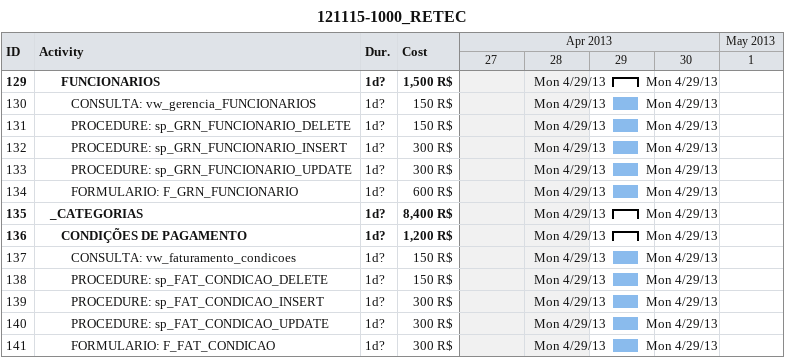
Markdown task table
121115-1000_RETEC

| ID | Level | Task | Duration | Start | Finish | Cost (R$) |
|---|---|---|---|---|---|---|
| 129 | 3 | **FUNCIONARIOS** | 1d? | 2013-04-29 | 2013-04-29 | 1500 |
| 130 | 4 | CONSULTA: vw_gerencia_FUNCIONARIOS | 1d? | 2013-04-29 | 2013-04-29 | 150 |
| 131 | 4 | PROCEDURE: sp_GRN_FUNCIONARIO_DELETE | 1d? | 2013-04-29 | 2013-04-29 | 150 |
| 132 | 4 | PROCEDURE: sp_GRN_FUNCIONARIO_INSERT | 1d? | 2013-04-29 | 2013-04-29 | 300 |
| 133 | 4 | PROCEDURE: sp_GRN_FUNCIONARIO_UPDATE | 1d? | 2013-04-29 | 2013-04-29 | 300 |
| 134 | 4 | FORMULARIO: F_GRN_FUNCIONARIO | 1d? | 2013-04-29 | 2013-04-29 | 600 |
| 135 | 2 | **_CATEGORIAS** | 1d? | 2013-04-29 | 2013-04-29 | 8400 |
| 136 | 3 | **CONDIÇÕES DE PAGAMENTO** | 1d? | 2013-04-29 | 2013-04-29 | 1200 |
| 137 | 4 | CONSULTA: vw_faturamento_condicoes | 1d? | 2013-04-29 | 2013-04-29 | 150 |
| 138 | 4 | PROCEDURE: sp_FAT_CONDICAO_DELETE | 1d? | 2013-04-29 | 2013-04-29 | 150 |
| 139 | 4 | PROCEDURE: sp_FAT_CONDICAO_INSERT | 1d? | 2013-04-29 | 2013-04-29 | 300 |
| 140 | 4 | PROCEDURE: sp_FAT_CONDICAO_UPDATE | 1d? | 2013-04-29 | 2013-04-29 | 300 |
| 141 | 4 | FORMULARIO: F_FAT_CONDICAO | 1d? | 2013-04-29 | 2013-04-29 | 300 |
